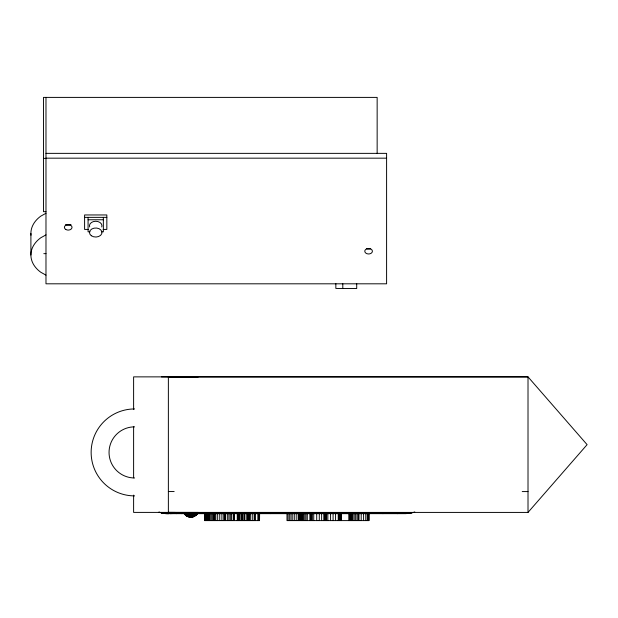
<?xml version="1.0" encoding="UTF-8"?>
<svg xmlns="http://www.w3.org/2000/svg" width="618" height="618" viewBox="0 0 618 618"><rect width="100%" height="100%" fill="white"/><g stroke="black" fill="none" stroke-linecap="round" stroke-linejoin="round"><path stroke-width="0.93" d="M175.35 512.422L168.366 512.399L168.366 376.872M133.612 495.103L133.612 512.399L528.011 512.422L528.011 376.872L133.612 376.872L133.612 409.556M249.865 513.071L249.765 520.603M184.133 513.651L184.133 513.071C185.5 517.42 193.565 519.267 193.488 513.071L190.846 514.246L184.682 514.246L183.901 513.071L183.901 513.651M188.212 513.071C188.505 519.352 194.693 516.663 196.872 513.071C197.675 517.181 186.25 517.521 190.313 517.088C193.341 517.459 196.362 515.729 197.799 513.071L194.562 516.1L186.806 516.1L187.988 516.1C199.676 519.383 184.264 516.733 184.133 513.071M197.219 513.071L196.509 514.246L197.567 513.071L197.018 514.246L190.846 514.246L189.054 513.071L188.505 514.246L187.378 513.071L186.489 514.246L187.988 516.1M197.297 513.071L196.578 514.246L197.018 514.246M197.567 513.071L196.578 514.246L196.872 513.071M528.011 512.422L587.1 444.651L528.011 376.872L161.414 376.872M270.684 513.651L271.24 513.071M193.195 514.246L194.322 513.071L195.211 514.246L195.767 513.071L195.767 513.651M190.846 514.246L192.646 513.071L192.646 513.651M291.325 513.651L292.337 513.071M45.979 213.272L40.773 216.161A33.712 24.372 0 0 0 30.993 235.211M45.979 234.886L40.773 237.775A33.712 24.372 0 0 0 40.773 272.244L45.979 275.134M311.464 513.651L312.932 513.071M158.988 511.951L161.568 513.071L166.095 513.651L405.717 513.651L411.41 513.071L414.786 511.928M330.885 513.651L332.793 513.071M192.144 517.088C196.818 516.277 186.242 516.88 188.892 516.71M349.371 513.651L351.696 513.071M366.737 513.651L369.448 513.071M382.766 513.651L385.841 513.071M397.304 513.651L400.703 513.071M43.808 253.666L45.979 253.604M188.753 514.925L190.846 514.786M188.629 514.578L190.846 514.508M168.366 377.003L198.301 376.872M195.612 515.265L196.045 515.273L190.846 515.072M45.979 153.364L386.598 153.364L386.598 283.809L45.979 283.809L45.979 97.397M45.979 158.169L386.598 158.169M43.476 158.393L45.979 158.393M45.979 211.665L43.476 211.665L43.476 97.397L377.15 97.397L377.15 153.627M84.596 217.358L106.837 217.358M88.073 219.761L103.361 219.761M88.304 229.425L84.596 229.425L84.596 214.956L106.837 214.956L106.837 229.425L103.129 229.425M89.981 231.82L88.073 231.82L88.073 217.358M101.452 231.82L103.361 231.82L103.361 217.358M335.844 283.677L335.844 288.428L342.805 288.529L356.71 288.529L356.71 283.724M168.366 491.549L174.152 491.549M522.225 491.573L528.011 491.573M166.041 513.651L161.568 513.071L411.41 513.071M184.682 514.246L185.199 514.246L184.828 513.071L186.489 514.246L185.933 513.071L185.933 513.651M186.01 515.528L194.114 515.682L192.893 515.072M195.69 515.528L194.315 515.474M190.846 515.791L192.553 515.791M192.808 516.71L193.442 516.71M259.606 520.603L204.566 520.603L204.566 513.651M168.366 512.399L198.301 512.422M190.39 513.28L194.678 513.651M166.52 513.234L171.07 513.651L169.332 513.264M189.332 513.226L193.65 513.651M161.568 513.071L168.397 513.651L165.624 513.218M189.239 513.257L192.522 513.651M189.224 513.303L191.904 513.651M166.744 513.651L162.364 513.071L167.548 513.651L165.137 513.303M164.697 513.071L168.814 513.651M188.977 513.303L191.286 513.651M168.467 513.071L172.098 513.651M173.503 513.071L176.485 513.651M179.583 513.071L181.785 513.651M189.579 517.088L185.655 515.273L194.114 515.682M186.651 513.071L188.081 513.651M207.223 513.071L208.081 513.651M183.901 513.071L185.199 514.246L184.481 513.071M228.451 513.071L228.838 513.651M368.892 513.651L368.892 520.603L286.999 520.603L286.999 513.651M368.776 513.651L368.776 520.603M368.676 513.651L368.676 520.603M368.529 513.651L368.529 520.603M368.158 513.651L368.158 520.603M367.262 513.651L367.262 520.603M365.756 513.651L365.756 520.603M363.593 513.651L363.593 520.603M361.206 513.651L361.206 520.603M359.004 513.651L359.004 520.603M358.278 513.651L358.278 520.603M357.088 513.651L357.088 520.603M355.659 513.651L355.659 520.603M354.176 513.651L354.176 520.603M352.839 513.651L352.839 520.603M351.858 513.651L351.858 520.603M351.557 513.651L351.557 520.603M351.433 513.651L351.433 520.603M350.839 513.651L350.839 520.603M350.336 513.651L350.336 520.603M349.796 513.651L349.796 520.603M349.309 513.651L349.309 520.603M348.961 513.651L348.961 520.603M342.805 283.816L342.805 288.529M341.406 513.651L341.515 520.603M340.819 513.651L340.819 520.603M340.232 513.651L340.232 520.603M339.545 513.651L339.545 520.603M338.849 513.651L338.849 520.603M338.231 513.651L338.231 520.603M335.574 513.651L335.574 520.603M333.087 513.651L333.087 520.603M330.576 513.651L330.576 520.603M327.849 513.651L327.849 520.603M326.59 513.651L326.59 520.603M326.335 513.651L326.335 520.603M326.142 513.651L326.142 520.603M325.616 513.651L325.616 520.603M324.689 513.651L324.689 520.603M323.793 513.651L323.793 520.603M321.63 513.651L321.63 520.603M319.297 513.651L319.297 520.603M316.702 513.651L316.702 520.603M313.751 513.651L313.751 520.603M312.36 513.651L312.36 520.603M311.148 513.651L311.148 520.603M310.916 513.651L310.916 520.603M310.645 513.651L310.645 520.603M310.313 513.651L310.313 520.603M310.02 513.651L310.02 520.603M307.285 513.651L307.285 520.603M305.98 513.651L305.98 520.603M304.767 513.651L304.767 520.603M303.515 513.651L303.515 520.603M302.411 513.651L302.496 520.603M302.202 513.651L302.202 520.603M302.109 513.651L302.117 520.603M301.901 513.651L301.901 520.603M301.793 513.651L301.793 520.603M301.105 513.651L301.105 520.603M300.333 513.651L300.333 520.603M299.738 513.651L299.738 520.603M298.965 513.651L298.965 520.603M298.726 513.651L298.726 520.603M298.564 513.651L298.633 520.603M296.81 513.651L296.81 520.603M294.732 513.651L294.732 520.603M292.808 513.651L292.808 520.603M291.093 513.651L291.093 520.603M289.688 513.651L289.688 520.603M288.104 513.651L288.104 520.603M259.606 513.651L259.529 520.603M259.29 513.651L259.29 520.603M258.934 513.651L258.934 520.603M257.861 513.651L257.861 520.603M255.141 513.651L255.188 520.603M254.817 513.651L254.817 520.603M254.16 513.651L254.16 520.603M252.26 513.651L252.26 520.603M250.066 513.651L250.066 520.603M249.185 513.651L249.185 520.603M248.081 513.651L248.127 520.603M247.972 513.651L247.972 520.603M247.679 513.651L247.679 520.603M247.586 513.651L247.586 520.603M246.744 513.651L246.744 520.603M244.751 513.651L244.751 520.603M244.658 513.651L244.658 520.603M244.489 513.651L244.489 520.603M244.45 513.651L244.357 520.603M243.894 513.651L243.894 520.603M242.403 513.651L242.403 520.603M241.792 513.651L241.854 520.603M241.684 513.651L241.684 520.603M241.568 513.651L241.568 520.603M240.904 513.651L240.904 520.603M239.413 513.651L239.413 520.603M238.826 513.651L238.826 520.603M238.556 513.651L238.556 520.603M238.401 513.651L238.401 520.603M238.115 513.651L238.115 520.603M237.644 513.651L237.644 520.603M237.266 513.651L237.266 520.603M234.292 513.651L234.292 520.603L234.183 513.651M233.233 513.651L233.233 520.603M231.41 513.651L231.41 520.603M230.244 513.651L230.244 520.603M228.899 513.651L228.899 520.603M227.331 513.651L227.331 520.603M225.508 513.651L225.508 520.603M224.805 513.651L224.805 520.603M224.55 513.651L224.55 520.603M224.264 513.651L224.288 520.603M223.94 513.651L223.94 520.603M221.893 513.651L221.893 520.603M219.753 513.651L219.753 520.603M217.667 513.651L217.667 520.603M215.798 513.651L215.798 520.603M214.732 513.651L214.77 520.603M214.539 513.651L214.539 520.603M214.392 513.651L214.392 520.603M214.191 513.651L214.299 520.603M213.28 513.651L213.28 520.603M212.152 513.651L212.152 520.603M210.985 513.651L210.985 520.603M209.803 513.651L209.803 520.603M209.147 513.651L209.139 520.603M208.946 513.651L208.946 520.603M208.567 513.651L208.567 520.603M207.555 513.651L207.555 520.603M207.045 513.651L207.045 520.603M206.358 513.651L206.358 520.603M205.516 513.651L205.516 520.603M205.276 513.651L205.276 520.603M204.867 513.651L204.867 520.603M194.322 513.071L194.322 513.651M190.846 513.071L190.846 517.212M189.054 513.071L189.054 513.651M187.378 513.071L187.378 513.651M184.828 513.071L184.828 513.651M133.612 426.853L133.612 477.799M30.9 233.395L30.9 255.01M134.616 495.891A43.476 43.476 0 0 1 91.14 452.415A43.476 43.476 0 0 1 134.616 408.946M134.616 477.977A25.562 25.562 0 0 1 109.046 452.415A25.562 25.562 0 0 1 134.616 426.853M89.672 226.96A6.257 4.527 0 0 1 95.72 221.267A6.257 4.527 0 0 1 101.761 226.96M366.683 248.83A3.824 2.766 0 0 0 366.683 253.619A3.824 2.766 0 0 0 372.415 251.225A3.824 2.766 0 0 0 366.683 248.83A3.824 2.766 0 0 0 370.506 248.822M70.985 224.442A3.824 2.766 0 0 1 65.578 224.535M91.294 235.713A6.257 4.527 0 0 0 101.761 233.689A6.257 4.527 0 0 0 94.098 228.15A6.257 4.527 0 0 0 91.294 235.713M65.778 229.471A3.824 2.766 0 0 0 71.982 227.795A3.824 2.766 0 0 0 66.868 224.751A3.824 2.766 0 0 0 65.778 229.471"/></g></svg>
